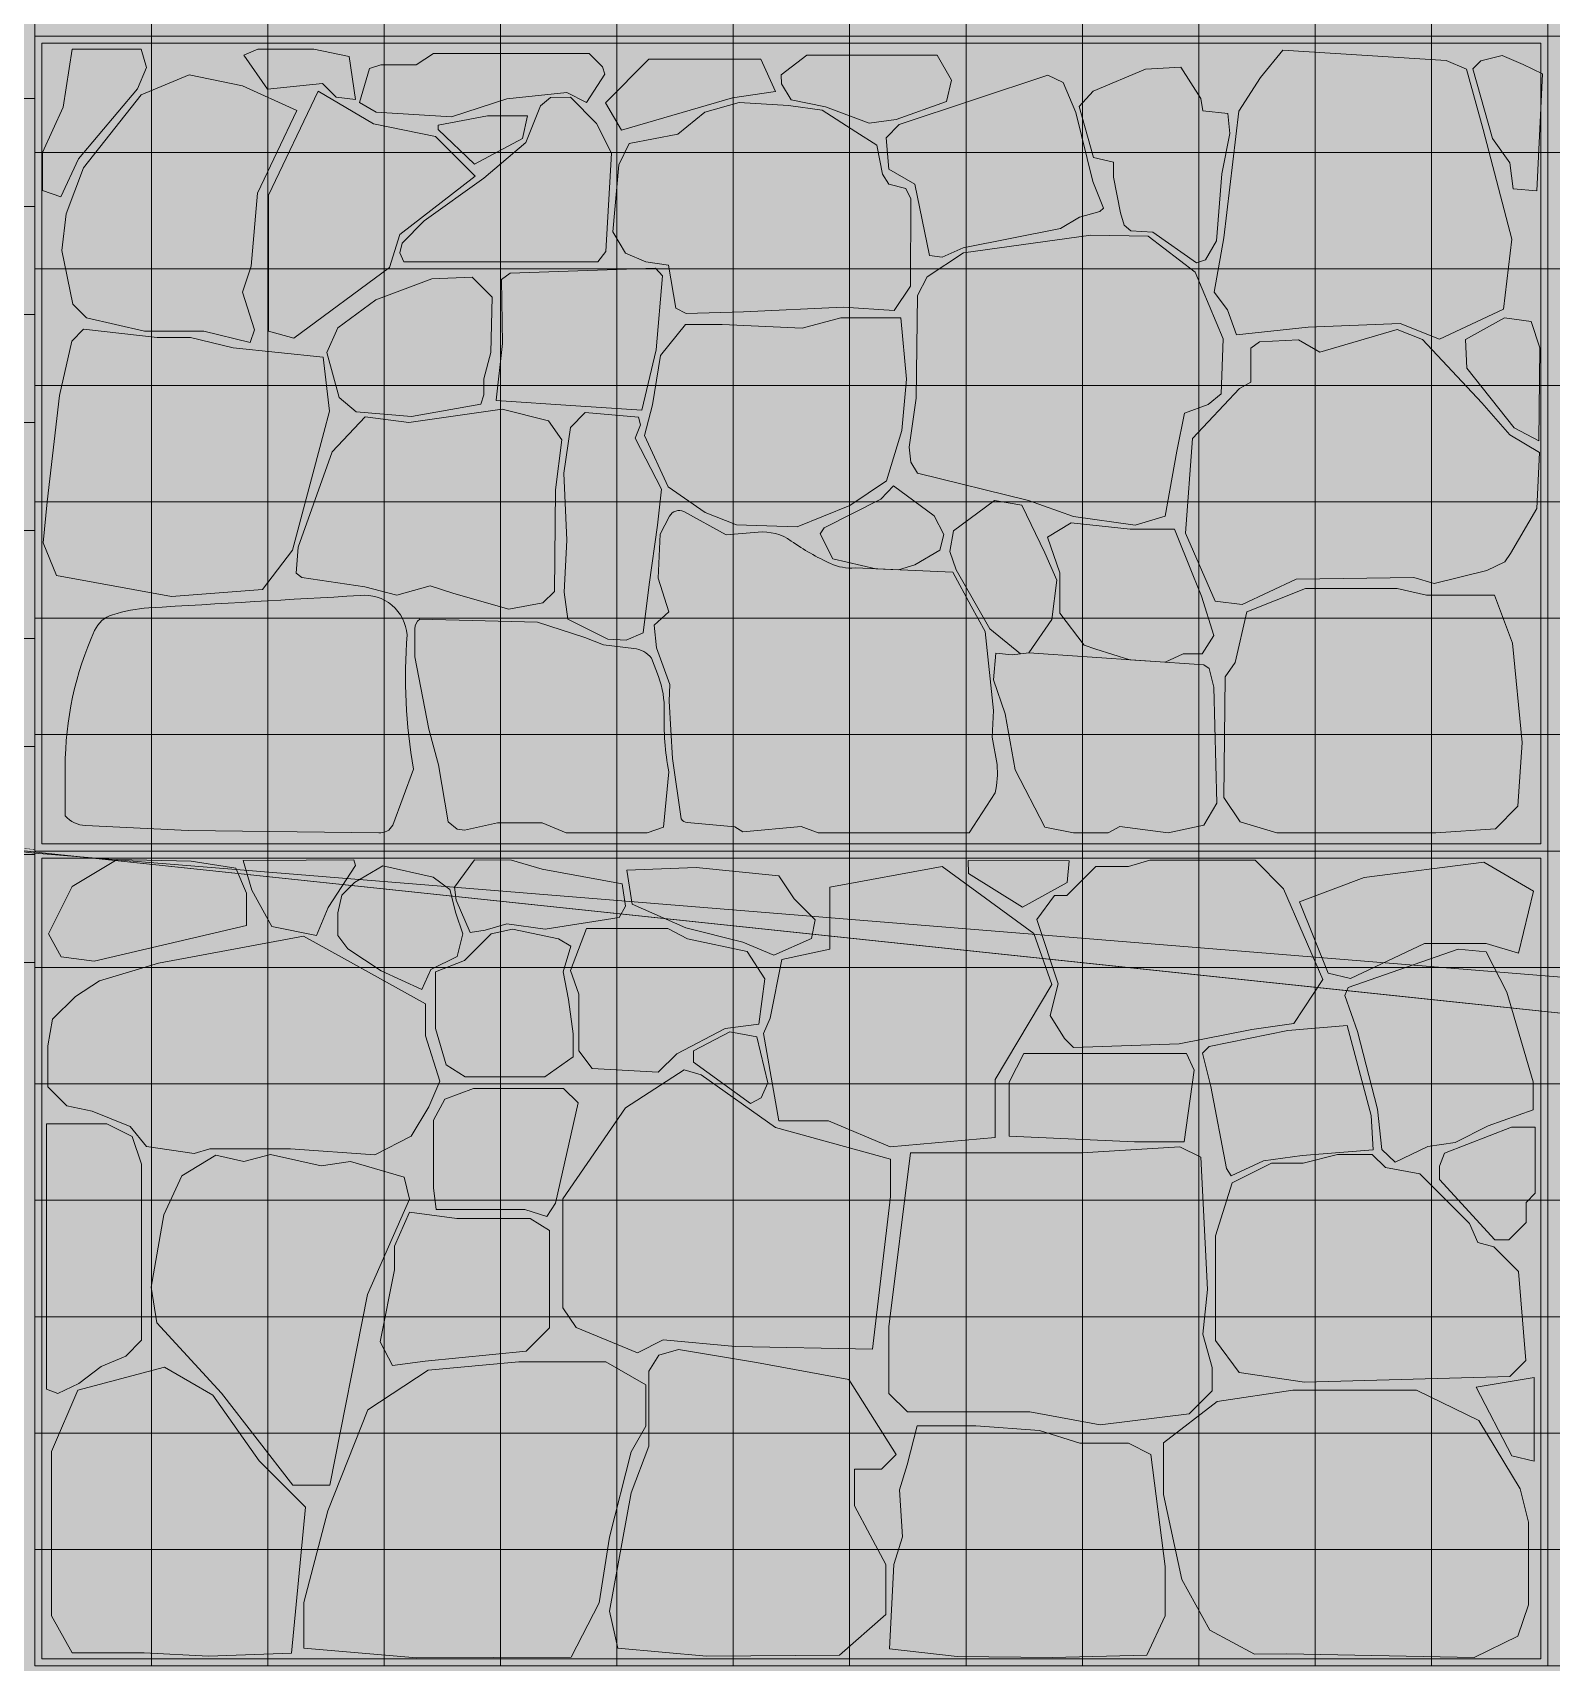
# Model space of a CAD drawing. Header units: centimetres. Extents: x -4381 to 5639, y -3920 to 4826.
# Drawn here: x 179.483 to 180.869, y 2.444 to 3.93 of the extents above; entities that cross this region are included whole.
import ezdxf
from ezdxf.xclip import XClip

# ---------------------------------------------------------------- set-up
doc = ezdxf.new("R2010")
doc.units = ezdxf.units.CM
doc.header["$MEASUREMENT"] = 0
doc.header["$XCLIPFRAME"] = 0
doc.set_wipeout_variables(frame=1)
doc.linetypes.add('Wipeout_Contour', pattern=[100, 0, -100])
for name, color, linetype in [('0- SITE', 7, 'Continuous'), ('Drawing & Figure', 7, 'Continuous'), ('Mur de clôture', 7, 'Continuous')]:
    doc.layers.add(name, color=color, linetype=linetype)
for name, color, linetype, lineweight in [('0- SITE_Pen_No__1', 7, 'Continuous', 5), ('0_Pen_No__1', 7, 'Continuous', 5), ('net_Pen_No__1', 7, 'Continuous', 5)]:
    doc.layers.add(name, color=color, linetype=linetype, lineweight=lineweight)
for name, color, linetype, lineweight, true_color in [('0- SITE_Pen_No__102', 7, 'Continuous', 5, 0xcccccc), ('0- SITE_Pen_No__178', 7, 'Continuous', 5, 0xbda888), ('0- SITE_Pen_No__180', 7, 'Continuous', 5, 0xe2e3c6), ('cad-block.com_Pen_No__62', 7, 'Continuous', 5, 0xaaaaaa), ('hatch stone_Pen_No__254', 7, 'Continuous', 13, 0xe8e8e8), ('Mur de clôture_Pen_No__178', 7, 'Continuous', 5, 0xbda888)]:
    doc.layers.add(name, color=color, linetype=linetype, lineweight=lineweight, true_color=true_color)

# ---------------------------------------------------------------- blocks, each defined once
blk = doc.blocks.new('Drawing_15_15', base_point=(-267.6734, 10.6179))
at = {"layer": 'hatch stone_Pen_No__254', "linetype": 'Continuous', "ltscale": 10}
for points in [[(179.509, 3.7803), (179.5249, 3.8148), (179.5788, 3.8787), (179.5872, 3.8982), (179.5821, 3.9149), (179.5191, 3.9149), (179.511, 3.8621), (179.4922, 3.8206), (179.4922, 3.7861)], [(179.6973, 3.8785), (179.7477, 3.8835), (179.7601, 3.871), (179.7777, 3.8688), (179.7719, 3.9083), (179.7396, 3.9149), (179.6887, 3.9149), (179.6757, 3.9094)], [(179.7906, 3.8972), (179.7814, 3.8662), (179.7965, 3.8575), (179.8652, 3.8532), (179.9159, 3.8697), (179.9706, 3.8753), (179.9884, 3.8661), (180.0051, 3.8922), (180.0031, 3.8986), (179.9909, 3.9108), (179.8488, 3.9108), (179.833, 3.9007), (179.8009, 3.9007)], [(180.3169, 3.8671), (180.3213, 3.8867), (180.3082, 3.9093), (180.1893, 3.9093), (180.1661, 3.8914), (180.1664, 3.8831), (180.1753, 3.8685), (180.2065, 3.8622), (180.2464, 3.8473), (180.2708, 3.8506)], [(180.5815, 3.6542), (180.6469, 3.6612), (180.7307, 3.6647), (180.7666, 3.6504), (180.8249, 3.6778), (180.8327, 3.7417), (180.8063, 3.8415), (180.7912, 3.8965), (180.7726, 3.9046), (180.6238, 3.914), (180.6033, 3.889), (180.5834, 3.8582), (180.5699, 3.7427), (180.5611, 3.6933), (180.5731, 3.6772)], [(180.0203, 3.8409), (180.1216, 3.8705), (180.1609, 3.8762), (180.1474, 3.9058), (180.0452, 3.9058), (180.0058, 3.866)], [(180.4789, 3.7542), (180.4849, 3.7491), (180.5052, 3.7481), (180.5448, 3.7199), (180.5532, 3.7227), (180.5631, 3.7401), (180.5679, 3.8013), (180.5752, 3.838), (180.5735, 3.8563), (180.5506, 3.8587), (180.5488, 3.8698), (180.5307, 3.8983), (180.4983, 3.8967), (180.4505, 3.8764), (180.4378, 3.8626), (180.4509, 3.8161), (180.4693, 3.8119), (180.4693, 3.798), (180.4756, 3.7656)], [(180.8555, 3.7858), (180.8607, 3.8924), (180.8428, 3.9008), (180.8238, 3.909), (180.8043, 3.9042), (180.7971, 3.897), (180.815, 3.8335), (180.8307, 3.8113), (180.8339, 3.7874)], [(179.6816, 3.6474), (179.6855, 3.659), (179.6747, 3.6931), (179.6825, 3.717), (179.6883, 3.7834), (179.7243, 3.8589), (179.6745, 3.8814), (179.626, 3.8913), (179.5822, 3.8732), (179.5296, 3.8067), (179.5137, 3.7648), (179.5097, 3.7312), (179.5198, 3.6823), (179.5322, 3.6699), (179.5852, 3.6577), (179.6394, 3.6577)], [(180.3014, 3.7267), (180.3129, 3.7251), (180.332, 3.7337), (180.4208, 3.7512), (180.4381, 3.7615), (180.4567, 3.7667), (180.4601, 3.7699), (180.4504, 3.7941), (180.4349, 3.857), (180.4232, 3.8846), (180.4094, 3.8912), (180.2738, 3.8462), (180.2617, 3.834), (180.2643, 3.8054), (180.2881, 3.7918)], [(179.7438, 3.8765), (179.6985, 3.7816), (179.6985, 3.6577), (179.7216, 3.6514), (179.8086, 3.7158), (179.8183, 3.7459), (179.8869, 3.7991), (179.8508, 3.8351), (179.7941, 3.8467)], [(179.9556, 3.8709), (179.9464, 3.8631), (179.9332, 3.8298), (179.8948, 3.7972), (179.8405, 3.7584), (179.8202, 3.738), (179.8181, 3.729), (179.8217, 3.7209), (179.9987, 3.7209), (180.0062, 3.7303), (180.0112, 3.8199), (179.9977, 3.8472), (179.9737, 3.8712)], [(180.0632, 3.7179), (180.0699, 3.6788), (180.0793, 3.6738), (180.1317, 3.6753), (180.2226, 3.6795), (180.269, 3.6766), (180.2841, 3.6986), (180.2843, 3.7785), (180.2799, 3.7877), (180.2643, 3.7916), (180.2584, 3.8009), (180.2534, 3.8273), (180.2341, 3.8395), (180.2033, 3.8591), (180.1726, 3.8635), (180.1278, 3.8661), (180.0963, 3.8574), (180.0717, 3.8372), (180.0273, 3.8287), (180.018, 3.8095), (180.0125, 3.7484), (180.0241, 3.7288), (180.0426, 3.7209)], [(179.8531, 3.8415), (179.8862, 3.8101), (179.93, 3.8335), (179.9345, 3.854), (179.8982, 3.854), (179.8531, 3.8455)], [(180.2904, 3.5282), (180.3917, 3.5031), (180.4327, 3.4886), (180.4889, 3.4809), (180.5162, 3.4891), (180.5269, 3.5483), (180.5341, 3.583), (180.5556, 3.5909), (180.5674, 3.6005), (180.5691, 3.6507), (180.5437, 3.7114), (180.5007, 3.7443), (180.4485, 3.7452), (180.3324, 3.7291), (180.2991, 3.7073), (180.2903, 3.6903), (180.2891, 3.5967), (180.2827, 3.5519), (180.2843, 3.5383)], [(179.7783, 3.5841), (179.8287, 3.5798), (179.8921, 3.591), (179.8947, 3.5997), (179.8948, 3.6143), (179.9013, 3.6382), (179.9024, 3.6888), (179.8842, 3.7069), (179.8474, 3.7055), (179.7962, 3.6862), (179.7616, 3.6606), (179.7515, 3.6383), (179.7627, 3.5971)], [(179.9061, 3.5946), (179.9788, 3.5896), (180.0388, 3.5857), (180.0521, 3.6405), (180.0577, 3.7081), (180.0515, 3.7151), (179.9187, 3.7106), (179.911, 3.7049), (179.9118, 3.6463)], [(179.505, 3.4348), (179.6099, 3.4156), (179.6928, 3.4221), (179.7203, 3.4581), (179.7487, 3.5652), (179.754, 3.5848), (179.7483, 3.634), (179.666, 3.6424), (179.6272, 3.6518), (179.5967, 3.6518), (179.5297, 3.6594), (179.5189, 3.6486), (179.5077, 3.5989), (179.4963, 3.5021), (179.4929, 3.4645)], [(180.0414, 3.5625), (180.0628, 3.5158), (180.0966, 3.4922), (180.1252, 3.4811), (180.1805, 3.4793), (180.2286, 3.4987), (180.2621, 3.5211), (180.276, 3.567), (180.2803, 3.6138), (180.2751, 3.6699), (180.2204, 3.6699), (180.1851, 3.6604), (180.1122, 3.6639), (180.0787, 3.6639), (180.0561, 3.6356), (180.0487, 3.5906)], [(180.5618, 3.4115), (180.5866, 3.4083), (180.6359, 3.4316), (180.7433, 3.4329), (180.7618, 3.4277), (180.8098, 3.4393), (180.8261, 3.4472), (180.8313, 3.4549), (180.8553, 3.4959), (180.8578, 3.5471), (180.8306, 3.563), (180.8052, 3.5924), (180.7511, 3.6501), (180.7281, 3.6592), (180.6574, 3.6384), (180.638, 3.6498), (180.6025, 3.6478), (180.5945, 3.6422), (180.5945, 3.6113), (180.584, 3.6053), (180.5413, 3.5597), (180.535, 3.4734)], [(180.7902, 3.6502), (180.7916, 3.6239), (180.8347, 3.5696), (180.8571, 3.5577), (180.8581, 3.6425), (180.8503, 3.6665), (180.826, 3.6697)], [(179.7237, 3.437), (179.7289, 3.4331), (179.7861, 3.4246), (179.8155, 3.4169), (179.8457, 3.4254), (179.8675, 3.4184), (179.9176, 3.404), (179.9485, 3.41), (179.9593, 3.4202), (179.9603, 3.5131), (179.9659, 3.5587), (179.9539, 3.576), (179.9115, 3.5866), (179.8265, 3.5743), (179.7865, 3.5797), (179.7563, 3.5477), (179.7255, 3.4608)], [(180.008, 3.3767), (180.0246, 3.3758), (180.04, 3.3825), (180.0455, 3.4266), (180.0531, 3.4807), (180.057, 3.5136), (180.0327, 3.56), (180.0376, 3.5723), (180.036, 3.5792), (179.9871, 3.5836), (179.974, 3.5697), (179.9678, 3.5283), (179.9704, 3.4672), (179.9681, 3.4197), (179.9714, 3.3951)], [(180.2133, 3.4502), (180.2523, 3.441), (180.2732, 3.4401), (180.2879, 3.4446), (180.3109, 3.4579), (180.3143, 3.4722), (180.3055, 3.4893), (180.2684, 3.5167), (180.2571, 3.5045), (180.2052, 3.4784), (180.2017, 3.4728)], [(180.1311, 3.2011), (180.1843, 3.2061), (180.1999, 3.2003), (180.3376, 3.2003), (180.3612, 3.2366, 0.078557), (180.363, 3.2625), (180.3585, 3.2875), (180.3596, 3.3117), (180.3522, 3.3839), (180.3393, 3.4068), (180.3226, 3.438), (180.2334, 3.4418, -0.129508), (180.2111, 3.4457, -0.047136), (180.1753, 3.4663, 0.178869), (180.1451, 3.4744), (180.116, 3.4718), (180.0772, 3.4932, 0.402294), (180.0642, 3.4889), (180.0555, 3.4724), (180.0538, 3.4324), (180.0636, 3.4017), (180.0502, 3.3896), (180.0523, 3.369), (180.0644, 3.3353), (180.0639, 3.3201), (180.0668, 3.268), (180.0749, 3.2129, 0.271244), (180.0804, 3.2096), (180.1237, 3.2057)], [(180.3198, 3.4566), (180.3256, 3.44), (180.3563, 3.3862), (180.3844, 3.3634), (180.392, 3.3642), (180.4128, 3.3948), (180.4176, 3.4307), (180.4065, 3.4556), (180.3855, 3.4989), (180.3606, 3.5032), (180.3232, 3.4755)], [(180.453, 3.3676), (180.4841, 3.358), (180.5163, 3.3558), (180.5327, 3.3634), (180.55, 3.3634), (180.5606, 3.3802), (180.5495, 3.4159), (180.5416, 3.4354), (180.5247, 3.4771), (180.4843, 3.4771), (180.4305, 3.483), (180.4089, 3.4698), (180.4201, 3.4373), (180.4201, 3.4006), (180.4425, 3.3713)], [(180.6181, 3.2003), (180.6828, 3.2003), (180.7631, 3.2003), (180.8176, 3.2038), (180.8382, 3.2245), (180.842, 3.2825), (180.8333, 3.3732), (180.8169, 3.4168), (180.7546, 3.4168), (180.7281, 3.4229), (180.6443, 3.4229), (180.5908, 3.4016), (180.5801, 3.3554), (180.5711, 3.3424), (180.57, 3.2324), (180.5847, 3.2101)], [(179.5129, 3.2157, 0.202929), (179.5314, 3.2068), (179.6252, 3.2023), (179.7989, 3.2003, 0.315943), (179.8117, 3.2072), (179.8306, 3.2583, -0.062601), (179.8248, 3.3807, 0.423499), (179.782, 3.4166), (179.5892, 3.4053, 0.056058), (179.5561, 3.3991, 0.216368), (179.5397, 3.3847, 0.106349), (179.5129, 3.2603)], [(179.8623, 3.2102), (179.8705, 3.2036), (179.8771, 3.2026), (179.9074, 3.2092), (179.948, 3.2092), (179.9699, 3.2003), (180.0437, 3.2003), (180.0588, 3.2054), (180.0636, 3.2558, -0.055011), (180.0593, 3.3107, 0.099308), (180.054, 3.3428), (180.0477, 3.3594, 0.204724), (180.0317, 3.3684), (180.0041, 3.3715), (179.9868, 3.3784), (179.9437, 3.3922), (179.8364, 3.3949, 0.262334), (179.8317, 3.3863), (179.8319, 3.3607), (179.8446, 3.2948), (179.8534, 3.2621)], [(180.4067, 3.2053), (180.4327, 3.2003), (180.4644, 3.2003), (180.4749, 3.2061), (180.5192, 3.2003), (180.5516, 3.2073), (180.5634, 3.2271), (180.5608, 3.333), (180.5564, 3.35), (180.5517, 3.3534), (180.392, 3.3642), (180.3767, 3.3625), (180.362, 3.3639), (180.3597, 3.3396), (180.3704, 3.3086), (180.3795, 3.2576)], [(179.6783, 3.1156), (179.6783, 3.1451), (179.6686, 3.1681), (179.6279, 3.1743), (179.5603, 3.1758), (179.5192, 3.1512), (179.4976, 3.1081), (179.5093, 3.0871), (179.5392, 3.083)], [(179.7014, 3.1148), (179.7421, 3.1066), (179.7529, 3.1322), (179.7776, 3.1703), (179.7761, 3.1754), (179.7326, 3.1752), (179.6753, 3.175), (179.6831, 3.148)], [(179.8028, 3.17), (179.7768, 3.155), (179.7652, 3.1434), (179.7616, 3.1273), (179.7616, 3.1066), (179.7708, 3.0945), (179.8011, 3.0742), (179.8382, 3.0573), (179.8463, 3.0755), (179.8704, 3.0873), (179.8757, 3.108), (179.8693, 3.1268), (179.8639, 3.1485), (179.8485, 3.1596)], [(179.8697, 3.1387), (179.8822, 3.1092), (179.8959, 3.1113), (179.9157, 3.1171), (179.9507, 3.1123), (180.0181, 3.1229), (180.024, 3.1333), (180.0211, 3.1538), (179.9479, 3.167), (179.9199, 3.1751), (179.8862, 3.1754), (179.868, 3.1507)], [(180.0253, 3.1662), (180.03, 3.1352), (180.0792, 3.1134), (180.131, 3.1005), (180.1593, 3.0886), (180.1936, 3.1038), (180.1971, 3.1207), (180.1778, 3.1401), (180.164, 3.1611), (180.0886, 3.1686)], [(180.1638, 2.9374), (180.2091, 2.9374), (180.2654, 2.9139), (180.3614, 2.9222), (180.3614, 2.9752), (180.413, 3.0618), (180.3965, 3.1085), (180.3128, 3.1696), (180.2103, 3.1505), (180.2104, 3.094), (180.1667, 3.0848), (180.1561, 3.0312), (180.15, 3.0173)], [(180.3367, 3.1749), (180.337, 3.1631), (180.3862, 3.1324), (180.427, 3.1549), (180.4287, 3.1745)], [(180.4328, 3.0043), (180.529, 3.0076), (180.5954, 3.0209), (180.6338, 3.0262), (180.6603, 3.0664), (180.6244, 3.1491), (180.5983, 3.1752), (180.5023, 3.1752), (180.4829, 3.1695), (180.453, 3.1695), (180.4267, 3.1431), (180.4154, 3.1431), (180.3992, 3.121), (180.4187, 3.0625), (180.4115, 3.0335), (180.4244, 3.0127)], [(180.6853, 3.0674), (180.7529, 3.0991), (180.8091, 3.0991), (180.8387, 3.0903), (180.8523, 3.1471), (180.8071, 3.1735), (180.698, 3.1593), (180.639, 3.1371), (180.665, 3.0723)], [(179.8506, 3.0733), (179.8506, 3.0217), (179.8603, 2.9886), (179.8779, 2.9777), (179.9503, 2.9777), (179.9763, 2.9958), (179.9763, 3.0168), (179.972, 3.0481), (179.9671, 3.0734), (179.9743, 3.0967), (179.9628, 3.1035), (179.9209, 3.1124), (179.9016, 3.1081), (179.8771, 3.0836)], [(179.9739, 3.0746), (179.9814, 3.0531), (179.9814, 3.0015), (179.9935, 2.9854), (180.0539, 2.9819), (180.0707, 2.9986), (180.1148, 3.0216), (180.1456, 3.0257), (180.151, 3.0671), (180.1349, 3.0919), (180.0805, 3.1034), (180.0626, 3.1129), (179.9883, 3.1129)], [(179.497, 3.006), (179.497, 2.9686), (179.5144, 2.9512), (179.5376, 2.9464), (179.5723, 2.9323), (179.587, 2.9141), (179.6305, 2.9077), (179.6449, 2.9119), (179.7183, 2.9119), (179.7954, 2.9066), (179.8285, 2.9236), (179.8447, 2.9502), (179.8546, 2.9737), (179.8415, 3.015), (179.8415, 3.0443), (179.7303, 3.106), (179.5981, 3.0814), (179.5443, 3.0653), (179.5222, 3.051), (179.5012, 3.0301)], [(180.7141, 2.9114), (180.7262, 2.8999), (180.7558, 2.9142), (180.7808, 2.9179), (180.8111, 2.9331), (180.852, 2.9477), (180.852, 2.973), (180.828, 3.0549), (180.8091, 3.0916), (180.7836, 3.0941), (180.6833, 3.0591), (180.6801, 3.0519), (180.6919, 3.0191), (180.7099, 2.9481)], [(180.0861, 2.991), (180.1382, 2.9533), (180.1479, 2.9585), (180.154, 2.9721), (180.1438, 3.014), (180.1191, 3.0188), (180.0861, 3.0013)], [(180.5724, 2.8942), (180.5766, 2.8874), (180.6059, 2.901), (180.6414, 2.906), (180.7061, 2.9111), (180.7043, 2.9424), (180.6825, 3.0246), (180.6283, 3.0198), (180.5564, 3.0053), (180.5503, 2.9991), (180.5581, 2.9687)], [(180.374, 2.9234), (180.4883, 2.9185), (180.5338, 2.9185), (180.5427, 2.9838), (180.5358, 2.9988), (180.3874, 2.9988), (180.374, 2.9729)], [(180.1244, 2.7318), (180.2493, 2.7294), (180.2657, 2.8685), (180.2657, 2.9026), (180.1609, 2.9315), (180.093, 2.9794), (180.0775, 2.984), (180.0239, 2.9495), (179.967, 2.8665), (179.967, 2.7671), (179.9791, 2.7491), (180.035, 2.726), (180.0585, 2.7378)], [(179.8512, 2.8568), (179.9322, 2.8568), (179.9522, 2.8504), (179.9603, 2.8624), (179.9807, 2.9538), (179.9675, 2.967), (179.8854, 2.967), (179.8591, 2.9573), (179.8488, 2.9381), (179.8488, 2.8764)], [(179.4958, 2.6928), (179.5061, 2.689), (179.5254, 2.698), (179.5458, 2.7135), (179.5681, 2.723), (179.5825, 2.7374), (179.5825, 2.898), (179.5739, 2.9232), (179.5508, 2.9349), (179.4958, 2.9349)], [(180.7665, 2.8841), (180.817, 2.8291), (180.8297, 2.8291), (180.8455, 2.8449), (180.8455, 2.863), (180.854, 2.8715), (180.854, 2.9318), (180.8324, 2.9318), (180.7712, 2.9079), (180.7665, 2.8961)], [(180.2642, 2.6889), (180.2813, 2.6722), (180.393, 2.6722), (180.4571, 2.6604), (180.5383, 2.6704), (180.5592, 2.6913), (180.5592, 2.7126), (180.5507, 2.7431), (180.5551, 2.7836), (180.5488, 2.9043), (180.5296, 2.9137), (180.4403, 2.9084), (180.2839, 2.9084), (180.2642, 2.7496)], [(179.5964, 2.7534), (179.6554, 2.6892), (179.7205, 2.6053), (179.7544, 2.6053), (179.7887, 2.7793), (179.827, 2.8661), (179.822, 2.8863), (179.7733, 2.9005), (179.7463, 2.8964), (179.7002, 2.9067), (179.6758, 2.9003), (179.6503, 2.9062), (179.6193, 2.8873), (179.6029, 2.8519), (179.5913, 2.7859)], [(180.6433, 2.6993), (180.8306, 2.7044), (180.8452, 2.719), (180.8386, 2.8002), (180.8162, 2.8227), (180.8016, 2.8267), (180.7939, 2.844), (180.7486, 2.8893), (180.7172, 2.8949), (180.7052, 2.9069), (180.6736, 2.9069), (180.6422, 2.8988), (180.6132, 2.8988), (180.5774, 2.8809), (180.5623, 2.8327), (180.5623, 2.7372), (180.5837, 2.7079)], [(179.8116, 2.7145), (179.8412, 2.7185), (179.9333, 2.7274), (179.9547, 2.7488), (179.9547, 2.8375), (179.937, 2.8486), (179.8702, 2.8486), (179.827, 2.8541), (179.8134, 2.8232), (179.8134, 2.8017), (179.8002, 2.7359)], [(180.0093, 2.4903), (180.0171, 2.4565), (180.0979, 2.4492), (180.2193, 2.4503), (180.2616, 2.4874), (180.2616, 2.5329), (180.2328, 2.5863), (180.2328, 2.6198), (180.2576, 2.6198), (180.271, 2.6333), (180.2278, 2.7015), (180.1435, 2.7172), (180.0725, 2.7289), (180.0544, 2.7238), (180.0454, 2.7091), (180.0454, 2.6408), (180.0292, 2.5982)], [(179.5005, 2.6359), (179.5005, 2.486), (179.5191, 2.4524), (179.5848, 2.4524), (179.6435, 2.4493), (179.7194, 2.4522), (179.7321, 2.5851), (179.6897, 2.6275), (179.6476, 2.6872), (179.6036, 2.7129), (179.5244, 2.6918)], [(179.7305, 2.4566), (179.8335, 2.4478), (179.9744, 2.4484), (180, 2.4979), (180.0095, 2.5577), (180.0291, 2.6358), (180.0426, 2.6592), (180.0426, 2.6967), (180.006, 2.7177), (179.9268, 2.7177), (179.844, 2.7103), (179.7889, 2.674), (179.7524, 2.582), (179.7305, 2.4984)], [(180.7983, 2.4482), (180.8381, 2.4677), (180.8478, 2.4962), (180.8478, 2.5716), (180.8402, 2.6019), (180.8024, 2.6643), (180.7455, 2.692), (180.6329, 2.692), (180.5639, 2.6817), (180.5149, 2.644), (180.5149, 2.5968), (180.5316, 2.5191), (180.5572, 2.4729), (180.5978, 2.451), (180.6274, 2.4516)], [(180.7999, 2.6946), (180.8325, 2.632), (180.8531, 2.6272), (180.8531, 2.7034)], [(180.2648, 2.4561), (180.3266, 2.4491), (180.4136, 2.4481), (180.4995, 2.4503), (180.5162, 2.486), (180.5162, 2.5311), (180.5034, 2.6333), (180.483, 2.6435), (180.4386, 2.6435), (180.4017, 2.655), (180.3436, 2.6594), (180.29, 2.6594), (180.2811, 2.6239), (180.2739, 2.6011), (180.2768, 2.5582), (180.2688, 2.5328)]]:
    blk.add_hatch(color=256, dxfattribs=at).paths.add_polyline_path(points)
at = {"color": 254, "linetype": 'Wipeout_Contour', "lineweight": 0, "ltscale": 537.894152}
blk.add_wipeout([(179.3428, 3.1977), (179.4853, 3.1827), (179.4853, 3.1852)], dxfattribs=at).dxf.layer = '0- SITE'
at = {"layer": '0- SITE_Pen_No__178', "linetype": 'Continuous', "ltscale": 10}
blk.add_hatch(color=256, dxfattribs=at).paths.add_polyline_path([(179.3428, 3.1977), (179.4853, 3.1827), (179.4853, 3.1852)])
at = {"layer": '0- SITE_Pen_No__1', "linetype": 'Continuous', "ltscale": 10}
blk.add_line((183.214, 2.8568), (179.3428, 3.1977), dxfattribs=at)
at = {"color": 254, "linetype": 'Wipeout_Contour', "lineweight": 0, "ltscale": 715.947297}
blk.add_wipeout([(176.8915, 3.4563), (176.89, 3.4563), (180.7554, 3.0485), (181.1878, 3.0031)], dxfattribs=at).dxf.layer = '0- SITE'
at = {"layer": '0- SITE_Pen_No__102', "linetype": 'Continuous', "ltscale": 10}
blk.add_hatch(color=256, dxfattribs=at).paths.add_polyline_path([(176.8915, 3.4563), (176.89, 3.4563), (180.7554, 3.0485), (181.1878, 3.0031)])
at = {"color": 254, "linetype": 'Wipeout_Contour', "lineweight": 0, "ltscale": 542.702446}
blk.add_wipeout([(181.1861, 3.0031), (181.1878, 3.0031), (180.7554, 3.0485)], dxfattribs=at).dxf.layer = '0- SITE'
at = {"layer": '0- SITE_Pen_No__102', "linetype": 'Continuous', "ltscale": 10}
blk.add_hatch(color=256, dxfattribs=at).paths.add_polyline_path([(181.1861, 3.0031), (181.1878, 3.0031), (180.7554, 3.0485)])
at = {"color": 254, "linetype": 'Wipeout_Contour', "lineweight": 0, "ltscale": 1671.77046}
blk.add_wipeout([(179.4853, 5.4131), (179.4853, 3.1827), (181.1878, 3.0031), (181.4619, 2.9897), (187.4252, 2.5376), (187.8062, 2.5014), (191.5693, 2.1494), (191.6061, 2.1461), (191.6061, 5.4131)], dxfattribs=at).dxf.layer = 'Mur de clôture'
at = {"layer": '0- SITE_Pen_No__180', "linetype": 'Continuous', "lineweight": 0, "ltscale": 10, "true_color": 0x383831}
blk.add_hatch(color=250, dxfattribs=at).paths.add_polyline_path([(150.8555, 0.9963), (191.9908, 0.9963), (191.9908, 2.1246), (191.9205, 2.1179), (191.5008, 2.1556), (187.8035, 2.5014), (187.4252, 2.5376), (181.4619, 2.9897), (181.1861, 3.0031), (180.7554, 3.0485), (176.89, 3.4563), (170.3282, 3.9956), (169.4763, 4.0562), (166.3708, 4.4948), (166.2162, 4.5439), (165.9513, 4.5439), (161.182, 5.0048), (160.5851, 5.0809), (159.2778, 5.1364), (159.0078, 5.1364), (157.2074, 5.1364), (156.5896, 5.1363), (151.1847, 5.1363), (151.0615, 5.1363), (150.8555, 5.1455)])
at = {"layer": 'Mur de clôture_Pen_No__178', "linetype": 'Continuous', "ltscale": 10}
blk.add_hatch(color=256, dxfattribs=at).paths.add_polyline_path([(179.4853, 5.4131), (179.4853, 3.1827), (181.1878, 3.0031), (181.4619, 2.9897), (187.4252, 2.5376), (187.8062, 2.5014), (191.5693, 2.1494), (191.6061, 2.1461), (191.6061, 5.4131)])
at = {"layer": '0- SITE_Pen_No__1', "linetype": 'Continuous', "ltscale": 10}
blk.add_line((181.1878, 3.0031), (176.8915, 3.4563), dxfattribs=at)
at = {"layer": '0- SITE_Pen_No__1', "linetype": 'Continuous', "ltscale": 10, "flags": 128}
blk.add_lwpolyline([(150.8555, 5.1455), (151.0615, 5.1363), (151.1847, 5.1363), (156.5896, 5.1363), (157.2074, 5.1364), (159.0078, 5.1364), (159.2778, 5.1364), (160.5851, 5.0809), (161.182, 5.0048), (165.9513, 4.5439), (166.2162, 4.5439), (166.3708, 4.4948), (169.4763, 4.0562), (170.3282, 3.9956), (176.89, 3.4563), (180.7554, 3.0485), (181.1861, 3.0031), (181.4619, 2.9897), (187.4252, 2.5376), (187.8035, 2.5014), (191.5008, 2.1556), (191.9205, 2.1179), (191.9908, 2.1246)], dxfattribs=at)
at = {"layer": 'cad-block.com_Pen_No__62', "linetype": 'Continuous', "ltscale": 10, "flags": 128}
for points in [[(179.6973, 3.8785), (179.6757, 3.9094), (179.6887, 3.9149), (179.7396, 3.9149), (179.7719, 3.9083), (179.7777, 3.8688), (179.7601, 3.871), (179.7477, 3.8835), (179.6973, 3.8785)], [(179.7906, 3.8972), (179.7814, 3.8662), (179.7965, 3.8575), (179.8652, 3.8532), (179.9159, 3.8697), (179.9706, 3.8753), (179.9884, 3.8661), (180.0051, 3.8922), (180.0031, 3.8986), (179.9909, 3.9108), (179.8488, 3.9108), (179.833, 3.9007), (179.8009, 3.9007), (179.7906, 3.8972)], [(180.3169, 3.8671), (180.2708, 3.8506), (180.2464, 3.8473), (180.2065, 3.8622), (180.1753, 3.8685), (180.1664, 3.8831), (180.1661, 3.8914), (180.1893, 3.9093), (180.3082, 3.9093), (180.3213, 3.8867), (180.3169, 3.8671)], [(180.5815, 3.6542), (180.5731, 3.6772), (180.5611, 3.6933), (180.5699, 3.7427), (180.5834, 3.8582), (180.6033, 3.889), (180.6238, 3.914), (180.7726, 3.9046), (180.7912, 3.8965), (180.8063, 3.8415), (180.8327, 3.7417), (180.8249, 3.6778), (180.7666, 3.6504), (180.7307, 3.6647), (180.6469, 3.6612), (180.5815, 3.6542)], [(180.0203, 3.8409), (180.0058, 3.866), (180.0452, 3.9058), (180.1474, 3.9058), (180.1609, 3.8762), (180.1216, 3.8705), (180.0203, 3.8409)], [(180.4789, 3.7542), (180.4756, 3.7656), (180.4693, 3.798), (180.4693, 3.8119), (180.4509, 3.8161), (180.4378, 3.8626), (180.4505, 3.8764), (180.4983, 3.8967), (180.5307, 3.8983), (180.5488, 3.8698), (180.5506, 3.8587), (180.5735, 3.8563), (180.5752, 3.838), (180.5679, 3.8013), (180.5631, 3.7401), (180.5532, 3.7227), (180.5448, 3.7199), (180.5052, 3.7481), (180.4849, 3.7491), (180.4789, 3.7542)], [(180.8555, 3.7858), (180.8607, 3.8924), (180.8428, 3.9008), (180.8238, 3.909), (180.8043, 3.9042), (180.7971, 3.897), (180.815, 3.8335), (180.8307, 3.8113), (180.8339, 3.7874), (180.8555, 3.7858)], [(179.6816, 3.6474), (179.6394, 3.6577), (179.5852, 3.6577), (179.5322, 3.6699), (179.5198, 3.6823), (179.5097, 3.7312), (179.5137, 3.7648), (179.5296, 3.8067), (179.5822, 3.8732), (179.626, 3.8913), (179.6745, 3.8814), (179.7243, 3.8589), (179.6883, 3.7834), (179.6825, 3.717), (179.6747, 3.6931), (179.6855, 3.659), (179.6816, 3.6474)], [(180.3014, 3.7267), (180.2881, 3.7918), (180.2643, 3.8054), (180.2617, 3.834), (180.2738, 3.8462), (180.4094, 3.8912), (180.4232, 3.8846), (180.4349, 3.857), (180.4504, 3.7941), (180.4601, 3.7699), (180.4567, 3.7667), (180.4381, 3.7615), (180.4208, 3.7512), (180.332, 3.7337), (180.3129, 3.7251), (180.3014, 3.7267)], [(179.7438, 3.8765), (179.6985, 3.7816), (179.6985, 3.6577), (179.7216, 3.6514), (179.8086, 3.7158), (179.8183, 3.7459), (179.8869, 3.7991), (179.8508, 3.8351), (179.7941, 3.8467), (179.7438, 3.8765)], [(179.9556, 3.8709), (179.9737, 3.8712), (179.9977, 3.8472), (180.0112, 3.8199), (180.0062, 3.7303), (179.9987, 3.7209), (179.8217, 3.7209), (179.8181, 3.729), (179.8202, 3.738), (179.8405, 3.7584), (179.8948, 3.7972), (179.9332, 3.8298), (179.9464, 3.8631), (179.9556, 3.8709)], [(180.0632, 3.7179), (180.0699, 3.6788), (180.0793, 3.6738), (180.1317, 3.6753), (180.2226, 3.6795), (180.269, 3.6766), (180.2841, 3.6986), (180.2843, 3.7785), (180.2799, 3.7877), (180.2643, 3.7916), (180.2584, 3.8009), (180.2534, 3.8273), (180.2341, 3.8395), (180.2033, 3.8591), (180.1726, 3.8635), (180.1278, 3.8661), (180.0963, 3.8574), (180.0717, 3.8372), (180.0273, 3.8287), (180.018, 3.8095), (180.0125, 3.7484), (180.0241, 3.7288), (180.0426, 3.7209), (180.0632, 3.7179)], [(179.8531, 3.8415), (179.8531, 3.8455), (179.8982, 3.854), (179.9345, 3.854), (179.93, 3.8335), (179.8862, 3.8101), (179.8531, 3.8415)], [(180.2904, 3.5282), (180.3917, 3.5031), (180.4327, 3.4886), (180.4889, 3.4809), (180.5162, 3.4891), (180.5269, 3.5483), (180.5341, 3.583), (180.5556, 3.5909), (180.5674, 3.6005), (180.5691, 3.6507), (180.5437, 3.7114), (180.5007, 3.7443), (180.4485, 3.7452), (180.3324, 3.7291), (180.2991, 3.7073), (180.2903, 3.6903), (180.2891, 3.5967), (180.2827, 3.5519), (180.2843, 3.5383), (180.2904, 3.5282)], [(179.7783, 3.5841), (179.7627, 3.5971), (179.7515, 3.6383), (179.7616, 3.6606), (179.7962, 3.6862), (179.8474, 3.7055), (179.8842, 3.7069), (179.9024, 3.6888), (179.9013, 3.6382), (179.8948, 3.6143), (179.8947, 3.5997), (179.8921, 3.591), (179.8287, 3.5798), (179.7783, 3.5841)], [(179.9061, 3.5946), (179.9118, 3.6463), (179.911, 3.7049), (179.9187, 3.7106), (180.0515, 3.7151), (180.0577, 3.7081), (180.0521, 3.6405), (180.0388, 3.5857), (179.9788, 3.5896), (179.9061, 3.5944)], [(179.505, 3.4348), (179.6099, 3.4156), (179.6928, 3.4221), (179.7203, 3.4581), (179.7487, 3.5652), (179.754, 3.5848), (179.7483, 3.634), (179.666, 3.6424), (179.6272, 3.6518), (179.5967, 3.6518), (179.5297, 3.6594), (179.5189, 3.6486), (179.5077, 3.5989), (179.4963, 3.5021), (179.4929, 3.4645), (179.505, 3.4348)], [(180.0414, 3.5625), (180.0487, 3.5906), (180.0561, 3.6356), (180.0787, 3.6639), (180.1122, 3.6639), (180.1851, 3.6604), (180.2204, 3.6699), (180.2751, 3.6699), (180.2803, 3.6138), (180.276, 3.567), (180.2621, 3.5211), (180.2286, 3.4987), (180.1805, 3.4793), (180.1252, 3.4811), (180.0966, 3.4922), (180.0628, 3.5158), (180.0414, 3.5625)], [(180.5618, 3.4115), (180.535, 3.4734), (180.5413, 3.5597), (180.584, 3.6053), (180.5945, 3.6113), (180.5945, 3.6422), (180.6025, 3.6478), (180.638, 3.6498), (180.6574, 3.6384), (180.7281, 3.6592), (180.7511, 3.6501), (180.8052, 3.5924), (180.8306, 3.563), (180.8578, 3.5471), (180.8553, 3.4959), (180.8313, 3.4549), (180.8261, 3.4472), (180.8098, 3.4393), (180.7618, 3.4277), (180.7433, 3.4329), (180.6359, 3.4316), (180.5866, 3.4083), (180.5618, 3.4115)], [(180.7902, 3.6502), (180.7916, 3.6239), (180.8347, 3.5696), (180.8571, 3.5577), (180.8581, 3.6425), (180.8503, 3.6665), (180.826, 3.6697), (180.7902, 3.6502)], [(179.7237, 3.437), (179.7255, 3.4608), (179.7563, 3.5477), (179.7865, 3.5797), (179.8265, 3.5743), (179.9115, 3.5866), (179.9539, 3.576), (179.9659, 3.5587), (179.9603, 3.5131), (179.9593, 3.4202), (179.9485, 3.41), (179.9176, 3.404), (179.8675, 3.4184), (179.8457, 3.4254), (179.8155, 3.4169), (179.7861, 3.4246), (179.7289, 3.4331), (179.7237, 3.437)], [(180.008, 3.3767), (179.9714, 3.3951), (179.9681, 3.4197), (179.9704, 3.4672), (179.9678, 3.5283), (179.974, 3.5697), (179.9871, 3.5836), (180.036, 3.5792), (180.0376, 3.5723), (180.0327, 3.56), (180.057, 3.5136), (180.0531, 3.4807), (180.0455, 3.4266), (180.04, 3.3825), (180.0246, 3.3758), (180.008, 3.3767)], [(180.2133, 3.4502), (180.2017, 3.4728), (180.2052, 3.4784), (180.2571, 3.5045), (180.2684, 3.5167), (180.3055, 3.4893), (180.3143, 3.4722), (180.3109, 3.4579), (180.2879, 3.4446), (180.2732, 3.4401), (180.2523, 3.441), (180.2133, 3.4502)], [(180.3198, 3.4566), (180.3232, 3.4755), (180.3606, 3.5032), (180.3855, 3.4989), (180.4065, 3.4556), (180.4176, 3.4307), (180.4128, 3.3948), (180.392, 3.3642), (180.3844, 3.3634), (180.3563, 3.3862), (180.3256, 3.44), (180.3198, 3.4566)], [(180.453, 3.3676), (180.4841, 3.358), (180.5163, 3.3558), (180.5327, 3.3634), (180.55, 3.3634), (180.5606, 3.3802), (180.5495, 3.4159), (180.5416, 3.4354), (180.5247, 3.4771), (180.4843, 3.4771), (180.4305, 3.483), (180.4089, 3.4698), (180.4201, 3.4373), (180.4201, 3.4006), (180.4425, 3.3713), (180.453, 3.3676)], [(180.6181, 3.2003), (180.5847, 3.2101), (180.57, 3.2324), (180.5711, 3.3424), (180.5801, 3.3554), (180.5908, 3.4016), (180.6443, 3.4229), (180.7281, 3.4229), (180.7546, 3.4168), (180.8169, 3.4168), (180.8333, 3.3732), (180.842, 3.2825), (180.8382, 3.2245), (180.8176, 3.2038), (180.7631, 3.2003), (180.6828, 3.2003), (180.6181, 3.2003)], [(180.4067, 3.2053), (180.3795, 3.2576), (180.3704, 3.3086), (180.3597, 3.3396), (180.362, 3.3639), (180.3767, 3.3625), (180.392, 3.3642), (180.5517, 3.3534), (180.5564, 3.35), (180.5608, 3.333), (180.5634, 3.2271), (180.5516, 3.2073), (180.5192, 3.2003), (180.4749, 3.2061), (180.4644, 3.2003), (180.4327, 3.2003), (180.4067, 3.2053)], [(179.6783, 3.1156), (179.6783, 3.1451), (179.6686, 3.1681), (179.6279, 3.1743), (179.5603, 3.1758), (179.5192, 3.1512), (179.4976, 3.1081), (179.5093, 3.0871), (179.5392, 3.083), (179.6783, 3.1156)], [(179.7014, 3.1148), (179.6831, 3.148), (179.6753, 3.175), (179.7326, 3.1752), (179.7761, 3.1754), (179.7776, 3.1703), (179.7529, 3.1322), (179.7421, 3.1066), (179.7014, 3.1148)], [(179.8028, 3.17), (179.8485, 3.1596), (179.8639, 3.1485), (179.8693, 3.1268), (179.8757, 3.108), (179.8704, 3.0873), (179.8463, 3.0755), (179.8382, 3.0573), (179.8011, 3.0742), (179.7708, 3.0945), (179.7616, 3.1066), (179.7616, 3.1273), (179.7652, 3.1434), (179.7768, 3.155), (179.8028, 3.17)], [(179.8697, 3.1387), (179.8822, 3.1092), (179.8959, 3.1113), (179.9157, 3.1171), (179.9507, 3.1123), (180.0181, 3.1229), (180.024, 3.1333), (180.0211, 3.1538), (179.9479, 3.167), (179.9199, 3.1751), (179.8862, 3.1754), (179.868, 3.1507), (179.8697, 3.1387)], [(180.0253, 3.1662), (180.03, 3.1352), (180.0792, 3.1134), (180.131, 3.1005), (180.1593, 3.0886), (180.1936, 3.1038), (180.1971, 3.1207), (180.1778, 3.1401), (180.164, 3.1611), (180.0886, 3.1686), (180.0253, 3.1662)], [(180.1638, 2.9374), (180.2091, 2.9374), (180.2654, 2.9139), (180.3614, 2.9222), (180.3614, 2.9752), (180.413, 3.0618), (180.3965, 3.1085), (180.3128, 3.1696), (180.2103, 3.1505), (180.2104, 3.094), (180.1667, 3.0848), (180.1561, 3.0312), (180.15, 3.0173), (180.1638, 2.9374)], [(180.3367, 3.1749), (180.337, 3.1631), (180.3862, 3.1324), (180.427, 3.1549), (180.4287, 3.1745), (180.3367, 3.1749)], [(180.4328, 3.0043), (180.4244, 3.0127), (180.4115, 3.0335), (180.4187, 3.0625), (180.3992, 3.121), (180.4154, 3.1431), (180.4267, 3.1431), (180.453, 3.1695), (180.4829, 3.1695), (180.5023, 3.1752), (180.5983, 3.1752), (180.6244, 3.1491), (180.6603, 3.0664), (180.6338, 3.0262), (180.5954, 3.0209), (180.529, 3.0076), (180.4328, 3.0043)], [(180.6853, 3.0674), (180.665, 3.0723), (180.639, 3.1371), (180.698, 3.1593), (180.8071, 3.1735), (180.8523, 3.1471), (180.8387, 3.0903), (180.8091, 3.0991), (180.7529, 3.0991), (180.6853, 3.0674)], [(179.8506, 3.0733), (179.8506, 3.0217), (179.8603, 2.9886), (179.8779, 2.9777), (179.9503, 2.9777), (179.9763, 2.9958), (179.9763, 3.0168), (179.972, 3.0481), (179.9671, 3.0734), (179.9743, 3.0967), (179.9628, 3.1035), (179.9209, 3.1124), (179.9016, 3.1081), (179.8771, 3.0836), (179.8506, 3.0733)], [(179.9814, 3.0015), (179.9814, 3.0245), (179.9814, 3.0531), (179.9739, 3.0746), (179.9883, 3.1129), (180.0626, 3.1129), (180.0805, 3.1034), (180.1349, 3.0919), (180.151, 3.0671), (180.1456, 3.0257), (180.1148, 3.0216), (180.0707, 2.9986), (180.0539, 2.9819), (179.9935, 2.9854), (179.9814, 3.0015)], [(179.7954, 2.9066), (179.8285, 2.9236), (179.8447, 2.9502), (179.8546, 2.9737), (179.8415, 3.015), (179.8415, 3.0443), (179.7649, 3.0868), (179.7303, 3.106), (179.5981, 3.0814), (179.5443, 3.0653), (179.5222, 3.051), (179.5012, 3.0301), (179.497, 3.006), (179.497, 2.9686), (179.5144, 2.9512), (179.5376, 2.9464), (179.5723, 2.9323), (179.587, 2.9141), (179.6305, 2.9077), (179.6449, 2.9119), (179.7183, 2.9119), (179.7954, 2.9066)], [(180.7141, 2.9114), (180.7099, 2.9481), (180.6919, 3.0191), (180.6801, 3.0519), (180.6833, 3.0591), (180.7836, 3.0941), (180.8091, 3.0916), (180.828, 3.0549), (180.852, 2.973), (180.852, 2.9477), (180.8111, 2.9331), (180.7808, 2.9179), (180.7558, 2.9142), (180.7262, 2.8999), (180.7141, 2.9114)], [(180.0861, 2.991), (180.0861, 3.0013), (180.1191, 3.0188), (180.1438, 3.014), (180.154, 2.9721), (180.1479, 2.9585), (180.1382, 2.9533), (180.0861, 2.991)], [(180.5724, 2.8942), (180.5581, 2.9687), (180.5503, 2.9991), (180.5564, 3.0053), (180.6283, 3.0198), (180.6825, 3.0246), (180.7043, 2.9424), (180.7061, 2.9111), (180.6414, 2.906), (180.6059, 2.901), (180.5766, 2.8874), (180.5724, 2.8942)], [(180.374, 2.9234), (180.374, 2.9729), (180.3874, 2.9988), (180.5358, 2.9988), (180.5427, 2.9838), (180.5338, 2.9185), (180.4883, 2.9185), (180.374, 2.9234)], [(180.1244, 2.7318), (180.0585, 2.7378), (180.035, 2.726), (179.9791, 2.7491), (179.967, 2.7671), (179.967, 2.8665), (180.0239, 2.9495), (180.0775, 2.984), (180.093, 2.9794), (180.1609, 2.9315), (180.2657, 2.9026), (180.2657, 2.8685), (180.2493, 2.7294), (180.1244, 2.7318)], [(179.8512, 2.8568), (179.9322, 2.8568), (179.9522, 2.8504), (179.9603, 2.8624), (179.9807, 2.9538), (179.9675, 2.967), (179.8854, 2.967), (179.8591, 2.9573), (179.8488, 2.9381), (179.8488, 2.8764), (179.8512, 2.8568)], [(179.4958, 2.6928), (179.4958, 2.9349), (179.5435, 2.9349), (179.5508, 2.9349), (179.5739, 2.9232), (179.5825, 2.898), (179.5825, 2.7374), (179.5681, 2.723), (179.5458, 2.7135), (179.5254, 2.698), (179.5061, 2.689), (179.4958, 2.6928)], [(180.7665, 2.8841), (180.7665, 2.8961), (180.7712, 2.9079), (180.8324, 2.9318), (180.854, 2.9318), (180.854, 2.8977), (180.854, 2.8715), (180.8455, 2.863), (180.8455, 2.8449), (180.8297, 2.8291), (180.817, 2.8291), (180.7665, 2.8841)], [(180.2642, 2.6889), (180.2642, 2.7496), (180.2839, 2.9084), (180.3153, 2.9084), (180.4403, 2.9084), (180.5296, 2.9137), (180.5488, 2.9043), (180.5551, 2.7836), (180.5507, 2.7431), (180.5592, 2.7126), (180.5592, 2.6913), (180.5383, 2.6704), (180.4571, 2.6604), (180.393, 2.6722), (180.2813, 2.6722), (180.2642, 2.6889)], [(179.5964, 2.7534), (179.5913, 2.7859), (179.6029, 2.8519), (179.6193, 2.8873), (179.6503, 2.9062), (179.6758, 2.9003), (179.7002, 2.9067), (179.7463, 2.8964), (179.7733, 2.9005), (179.822, 2.8863), (179.827, 2.8661), (179.7887, 2.7793), (179.7544, 2.6053), (179.7205, 2.6053), (179.6554, 2.6892), (179.5964, 2.7534)], [(180.6433, 2.6993), (180.5837, 2.7079), (180.5623, 2.7372), (180.5623, 2.8327), (180.5774, 2.8809), (180.6132, 2.8988), (180.6422, 2.8988), (180.6736, 2.9069), (180.7052, 2.9069), (180.7172, 2.8949), (180.7486, 2.8893), (180.7939, 2.844), (180.8016, 2.8267), (180.8162, 2.8227), (180.8386, 2.8002), (180.8452, 2.719), (180.8306, 2.7044), (180.6433, 2.6993)], [(179.8116, 2.7145), (179.8002, 2.7359), (179.8134, 2.8017), (179.8134, 2.8232), (179.827, 2.8541), (179.8702, 2.8486), (179.937, 2.8486), (179.9547, 2.8375), (179.9547, 2.7488), (179.9333, 2.7274), (179.8412, 2.7185), (179.8116, 2.7145)], [(180.0093, 2.4903), (180.0171, 2.4565), (180.0979, 2.4492), (180.2193, 2.4503), (180.2616, 2.4874), (180.2616, 2.5329), (180.2328, 2.5863), (180.2328, 2.6198), (180.2576, 2.6198), (180.271, 2.6333), (180.2278, 2.7015), (180.1435, 2.7172), (180.0725, 2.7289), (180.0544, 2.7238), (180.0454, 2.7091), (180.0454, 2.673), (180.0454, 2.6408), (180.0292, 2.5982), (180.0093, 2.4903)], [(179.5191, 2.4524), (179.5848, 2.4524), (179.6435, 2.4493), (179.7194, 2.4522), (179.7321, 2.5851), (179.6897, 2.6275), (179.6476, 2.6872), (179.6267, 2.6994), (179.6036, 2.7129), (179.5244, 2.6918), (179.5005, 2.6359), (179.5005, 2.486), (179.5191, 2.4524)], [(179.7305, 2.4566), (179.7305, 2.4984), (179.7524, 2.582), (179.7889, 2.674), (179.844, 2.7103), (179.9268, 2.7177), (180.006, 2.7177), (180.0426, 2.6967), (180.0426, 2.6592), (180.0291, 2.6358), (180.0095, 2.5577), (180, 2.4979), (179.9744, 2.4484), (179.8335, 2.4478), (179.7305, 2.4566)], [(180.7983, 2.4482), (180.6274, 2.4516), (180.5978, 2.451), (180.5572, 2.4729), (180.5316, 2.5191), (180.5149, 2.5968), (180.5149, 2.644), (180.5639, 2.6817), (180.6329, 2.692), (180.7455, 2.692), (180.8024, 2.6643), (180.8402, 2.6019), (180.8478, 2.5716), (180.8478, 2.4962), (180.8381, 2.4677), (180.7983, 2.4482)], [(180.7999, 2.6946), (180.8325, 2.632), (180.8531, 2.6272), (180.8531, 2.7034), (180.7999, 2.6946)], [(180.2648, 2.4561), (180.2688, 2.5328), (180.2768, 2.5582), (180.2739, 2.6011), (180.2811, 2.6239), (180.29, 2.6594), (180.3436, 2.6594), (180.4017, 2.655), (180.4386, 2.6435), (180.483, 2.6435), (180.5034, 2.6333), (180.5162, 2.5311), (180.5162, 2.486), (180.4995, 2.4503), (180.4136, 2.4481), (180.3266, 2.4491), (180.2648, 2.4561)]]:
    blk.add_lwpolyline(points, close=True, dxfattribs=at)
for points in [[(180.1311, 3.2011), (180.1237, 3.2057), (180.0804, 3.2096, -0.271244), (180.0749, 3.2129), (180.0668, 3.268), (180.0639, 3.3201), (180.0644, 3.3353), (180.0523, 3.369), (180.0502, 3.3896), (180.0636, 3.4017), (180.0538, 3.4324), (180.0555, 3.4724), (180.0642, 3.4889, -0.402294), (180.0772, 3.4932), (180.116, 3.4718), (180.1451, 3.4744, -0.178869), (180.1753, 3.4663, 0.047136), (180.2111, 3.4457, 0.129508), (180.2334, 3.4418), (180.3226, 3.438), (180.3393, 3.4068), (180.3522, 3.3839), (180.3596, 3.3117), (180.3585, 3.2875), (180.363, 3.2625, -0.078557), (180.3612, 3.2366), (180.3376, 3.2003), (180.1999, 3.2003), (180.1843, 3.2061), (180.1311, 3.2011)], [(179.5129, 3.2157), (179.5129, 3.2603, -0.106349), (179.5397, 3.3847, -0.216368), (179.5561, 3.3991, -0.056058), (179.5892, 3.4053, -0.001113), (179.782, 3.4166, -0.423499), (179.8248, 3.3807, 0.062601), (179.8306, 3.2583), (179.8117, 3.2072, -0.315943), (179.7989, 3.2003), (179.6252, 3.2023), (179.5314, 3.2068, -0.202929), (179.5129, 3.2157)], [(179.8623, 3.2102), (179.8534, 3.2621), (179.8446, 3.2948), (179.8319, 3.3607), (179.8317, 3.3863, -0.262334), (179.8364, 3.3949), (179.9437, 3.3922), (179.9868, 3.3784), (180.0041, 3.3715), (180.0317, 3.3684, -0.204724), (180.0477, 3.3594), (180.054, 3.3428, -0.099308), (180.0593, 3.3107, 0.055011), (180.0636, 3.2558), (180.0588, 3.2054), (180.0437, 3.2003), (179.9699, 3.2003), (179.948, 3.2092), (179.9074, 3.2092), (179.8771, 3.2026), (179.8705, 3.2036), (179.8623, 3.2102)]]:
    blk.add_lwpolyline(points, format="xyb", close=True, dxfattribs=at)
at = {"layer": 'net_Pen_No__1', "linetype": 'Continuous', "ltscale": 10, "flags": 128}
for points in [[(179.5915, 4.6699), (179.5915, 3.9267)], [(179.6977, 4.6699), (179.6977, 3.9267)], [(179.8038, 4.6699), (179.8038, 3.9267)], [(179.91, 4.6699), (179.91, 3.9267)], [(180.0162, 4.6699), (180.0162, 3.9267)], [(180.1223, 4.6699), (180.1223, 3.9267)], [(180.2285, 4.6699), (180.2285, 3.9267)], [(180.3347, 4.6699), (180.3347, 3.9267)], [(180.4408, 4.6699), (180.4408, 3.9267)], [(180.547, 4.6699), (180.547, 3.9267)], [(180.6532, 4.6699), (180.6532, 3.9267)], [(180.7593, 4.6699), (180.7593, 3.9267)], [(179.5915, 3.9267), (179.5915, 3.1836)], [(179.6977, 3.9267), (179.6977, 3.1836)], [(179.8038, 3.9267), (179.8038, 3.1836)], [(179.91, 3.9267), (179.91, 3.1836)], [(180.0162, 3.9267), (180.0162, 3.1836)], [(180.1223, 3.9267), (180.1223, 3.1836)], [(180.2285, 3.9267), (180.2285, 3.1836)], [(180.3347, 3.9267), (180.3347, 3.1836)], [(180.4408, 3.9267), (180.4408, 3.1836)], [(180.547, 3.9267), (180.547, 3.1836)], [(180.6532, 3.9267), (180.6532, 3.1836)], [(180.7593, 3.9267), (180.7593, 3.1836)], [(180.8655, 3.8206), (182.2456, 3.8206)], [(180.8655, 3.7144), (182.2456, 3.7144)], [(180.8655, 3.6082), (182.2456, 3.6082)], [(180.8655, 3.5021), (182.2456, 3.5021)], [(180.8655, 3.3959), (182.2456, 3.3959)], [(180.8655, 3.2897), (182.2456, 3.2897)], [(179.5915, 3.1836), (179.5915, 2.4404)], [(179.6977, 3.1836), (179.6977, 2.4404)], [(179.8038, 3.1836), (179.8038, 2.4404)], [(179.91, 3.1836), (179.91, 2.4404)], [(180.0162, 3.1836), (180.0162, 2.4404)], [(180.1223, 3.1836), (180.1223, 2.4404)], [(180.2285, 3.1836), (180.2285, 2.4404)], [(180.3347, 3.1836), (180.3347, 2.4404)], [(180.4408, 3.1836), (180.4408, 2.4404)], [(180.547, 3.1836), (180.547, 2.4404)], [(180.6532, 3.1836), (180.6532, 2.4404)], [(180.7593, 3.1836), (180.7593, 2.4404)], [(179.4853, 3.0774), (180.8655, 3.0774)], [(180.8655, 3.0774), (182.2456, 3.0774)], [(179.4853, 2.9713), (180.8655, 2.9713)], [(180.8655, 2.9713), (182.2456, 2.9713)], [(179.4853, 2.8651), (180.8655, 2.8651)], [(180.8655, 2.8651), (182.2456, 2.8651)], [(179.4853, 2.7589), (180.8655, 2.7589)], [(180.8655, 2.7589), (182.2456, 2.7589)], [(179.4853, 2.6528), (180.8655, 2.6528)], [(180.8655, 2.6528), (182.2456, 2.6528)], [(179.4853, 2.5466), (180.8655, 2.5466)], [(180.8655, 2.5466), (182.2456, 2.5466)]]:
    blk.add_lwpolyline(points, dxfattribs=at)
for points in [[(180.8655, 4.6699), (180.8655, 3.9267), (182.2456, 3.9267), (182.2456, 4.6699), (180.8655, 4.6699)], [(180.8655, 3.9267), (180.8655, 3.1836), (182.2456, 3.1836), (182.2456, 3.9267), (180.8655, 3.9267)], [(180.8655, 3.1836), (180.8655, 2.4404), (182.2456, 2.4404), (182.2456, 3.1836), (180.8655, 3.1836)], [(179.4917, 3.1772), (179.4917, 2.4468), (180.8591, 2.4468), (180.8591, 3.1772), (179.4917, 3.1772)]]:
    blk.add_lwpolyline(points, close=True, dxfattribs=at)
at = {"color": 254, "linetype": 'Wipeout_Contour', "lineweight": 0, "ltscale": 1553.119277}
blk.add_wipeout([(166.684, 6.5286), (166.684, 4.467), (166.984, 4.4246), (166.984, 4.4339), (169.5925, 4.0562), (176.8915, 3.4563), (179.3428, 3.1977), (179.4853, 3.1852), (179.4853, 6.5286)], dxfattribs=at).dxf.layer = 'Mur de clôture'
at = {"layer": '0_Pen_No__1', "linetype": 'Continuous', "lineweight": 0, "ltscale": 10, "true_color": 0x000000}
blk.add_hatch(color=18, dxfattribs=at).paths.add_polyline_path([(150.8555, 5.1482), (150.8555, 0.9963), (191.9908, 0.9963), (191.9908, 2.1212), (191.9068, 2.1179), (188.9123, 2.4127), (187.1039, 2.562), (179.4853, 3.1817), (177.5688, 3.3847), (175.805, 3.5455), (169.6156, 4.1104), (166.2312, 4.5836), (163.6783, 4.7817), (160.5633, 5.0818), (159.28, 5.1364), (157.0853, 5.1364), (157.0853, 5.1413), (150.9484, 5.1413)])
at = {"layer": 'Mur de clôture_Pen_No__178', "linetype": 'Continuous', "ltscale": 10}
blk.add_hatch(color=256, dxfattribs=at).paths.add_polyline_path([(166.684, 6.5286), (166.684, 4.467), (166.984, 4.4246), (166.984, 4.4339), (169.5925, 4.0562), (176.8915, 3.4563), (179.3428, 3.1977), (179.4853, 3.1852), (179.4853, 6.5286)])
at = {"layer": '0_Pen_No__1', "linetype": 'Continuous', "ltscale": 10}
for p, q in [((177.5688, 3.3847), (179.4853, 3.1817)), ((179.4853, 3.1817), (187.1039, 2.562))]:
    blk.add_line(p, q, dxfattribs=at)
at = {"layer": 'cad-block.com_Pen_No__62', "linetype": 'Continuous', "ltscale": 10, "flags": 128}
blk.add_lwpolyline([(179.509, 3.7803), (179.4922, 3.7861), (179.4922, 3.8206), (179.511, 3.8621), (179.5191, 3.9149), (179.5821, 3.9149), (179.5872, 3.8982), (179.5788, 3.8787), (179.5249, 3.8148), (179.509, 3.7803)], close=True, dxfattribs=at)
at = {"layer": 'net_Pen_No__1', "linetype": 'Continuous', "ltscale": 10, "flags": 128}
for points in [[(179.4853, 4.6699), (179.4853, 3.9267), (180.8655, 3.9267), (180.8655, 4.6699), (179.4853, 4.6699)], [(178.2052, 4.4607), (178.2052, 3.7713), (179.4853, 3.7713), (179.4853, 4.4607), (178.2052, 4.4607)], [(179.4853, 3.9267), (179.4853, 3.1836), (180.8655, 3.1836), (180.8655, 3.9267), (179.4853, 3.9267)], [(179.4917, 3.9204), (179.4917, 3.19), (180.8591, 3.19), (180.8591, 3.9204), (179.4917, 3.9204)], [(178.2052, 3.7713), (178.2052, 3.082), (179.4853, 3.082), (179.4853, 3.7713), (178.2052, 3.7713)], [(179.4853, 3.1836), (179.4853, 2.4404), (180.8655, 2.4404), (180.8655, 3.1836), (179.4853, 3.1836)]]:
    blk.add_lwpolyline(points, close=True, dxfattribs=at)
for points in [[(178.2052, 3.8698), (179.4853, 3.8698)], [(179.4853, 3.8206), (180.8655, 3.8206)], [(179.4853, 3.7144), (180.8655, 3.7144)], [(178.2052, 3.6729), (179.4853, 3.6729)], [(179.4853, 3.6082), (180.8655, 3.6082)], [(178.2052, 3.5744), (179.4853, 3.5744)], [(179.4853, 3.5021), (180.8655, 3.5021)], [(178.2052, 3.4759), (179.4853, 3.4759)], [(179.4853, 3.3959), (180.8655, 3.3959)], [(178.2052, 3.3775), (179.4853, 3.3775)], [(179.4853, 3.2897), (180.8655, 3.2897)], [(178.2052, 3.279), (179.4853, 3.279)], [(178.2052, 3.1805), (179.4853, 3.1805)]]:
    blk.add_lwpolyline(points, dxfattribs=at)

msp = doc.modelspace()

# ---------------------------------------------------------------- block references
at = {"layer": 'Drawing & Figure', "color": 151, "linetype": 'Continuous', "lineweight": 5, "ltscale": 10, "true_color": 0x80c2ff}
ref = msp.add_blockref('Drawing_15_15', (-267.67341, 10.61787), dxfattribs=at)
XClip(ref).set_block_clipping_path([(150.8554874385, 0.9963282177), (191.9907812231, 21.3358905514)])

doc.saveas('drawing.dxf')
